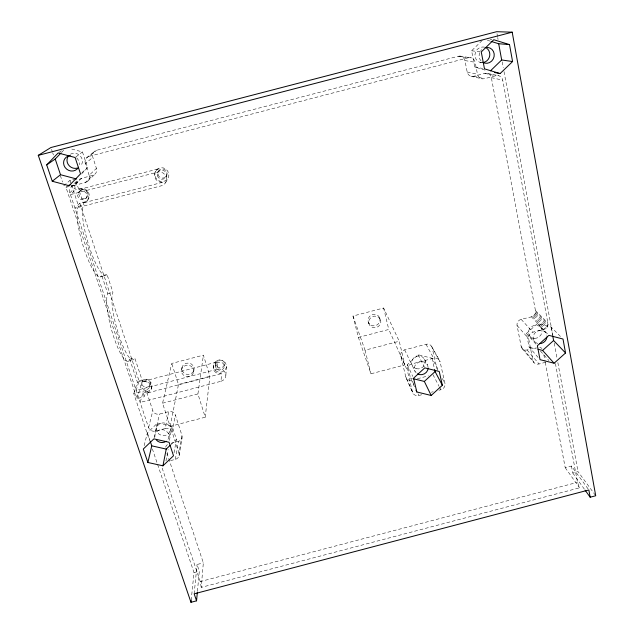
<?xml version="1.0" encoding="UTF-8"?>
<svg xmlns="http://www.w3.org/2000/svg" width="634" height="634" viewBox="0 0 634 634"><rect width="100%" height="100%" fill="white"/><g stroke="black" fill="none" stroke-linecap="round" stroke-linejoin="round"><path stroke-width="0.48" stroke-dasharray="3.17 2.38" d="M225.862 375.185L226.489 366.127M545.708 362.244L539.051 363.987A5.476 4.953 -33.6 0 1 532.869 360.437L528.637 338.588A5.524 5.024 -35 0 1 532.956 332.192C537.489 330.243 549.353 331.003 547.879 322.999L502.73 80.169A6.189 5.761 -64.2 0 0 495.875 75.731L484.376 78.719A6.213 5.809 -66 0 1 477.473 74.265L475.151 62.298A6.245 5.849 -68.1 0 0 468.193 57.789L458.271 56.26L96.59 150.282A5.975 5.619 39.1 0 0 92.841 157.311L96.439 168.422A5.944 5.579 36.9 0 1 92.715 175.38L81.667 178.257A5.92 5.547 35 0 0 77.8 182.251L74.622 185.168L75.383 189.899L70.422 194.606L159.11 171.782A7.315 7.014 35.6 0 1 161.44 185.778L75.01 208.277L79.821 203.213L84.465 202.008A7.212 6.744 33.4 0 0 88.974 193.592A7.212 6.744 33.4 0 0 80.05 188.678L75.383 189.899M224.309 366.151L224.484 363.813M147.334 391.543L142.975 392.684L140.146 402.432L220.989 381.272L221.615 373.569A6.562 6.142 1.9 0 1 213.507 369.313A6.562 6.142 1.9 0 1 218.025 361.745L142.983 381.375L143.45 379.837A6.594 6.071 8.6 0 1 151.685 384.046A6.594 6.071 8.6 0 1 147.334 391.543L146.89 393.128L221.615 373.569M555.233 363.559A5.46 4.913 -33.7 0 1 555.646 364.78L577.503 482.323L579.524 487.831L201.216 587.385L203.34 562.849L166.702 452.462M197.436 591.276L199.306 571.21L197.055 564.498L203.34 562.849M220.989 381.272A6.712 6.261 1.6 0 0 225.601 373.553A6.712 6.261 1.6 0 0 217.319 369.218L218.025 361.745M194.17 593.836L197.055 564.498M215.592 366.238L215.829 363.892M191.167 600.382L194.012 572.605L152.382 448.935M213.254 367.736L213.412 366.254M205.226 417.204L209.902 376.271L203.395 355.151L171.743 363.433L162.558 403.208L170.158 426.397L205.226 417.204L197.927 393.944L203.395 355.151M532.869 360.437L521.188 346.536L517.051 325.496A5.294 4.842 -35.5 0 1 521.164 319.346C525.507 317.491 536.903 318.205 535.445 310.517L491.342 77.641A5.904 5.516 -65.1 0 0 484.78 73.393L473.796 76.254A5.928 5.555 -67 0 1 467.179 71.999L464.936 60.563A5.96 5.595 -69.1 0 0 458.271 56.26M193.608 372.356A6.181 5.746 5.5 0 0 185.865 365.374A6.181 5.746 5.5 0 0 183.337 375.027A6.181 5.746 5.5 0 0 193.608 372.356L193.956 370.185A6.142 5.714 5.6 0 0 186.269 363.242A6.142 5.714 5.6 0 0 183.757 372.84A6.142 5.714 5.6 0 0 193.956 370.185M179.097 455.783L182.037 437.92M170.562 460.609L175.333 459.365A5.492 4.969 2.7 0 0 179.018 453.215L181.966 435.439L175.356 414.993A5.31 4.858 4.7 0 0 168.739 411.64L159.483 414.065A5.334 4.882 6.1 0 1 152.834 410.705L146.105 390.433L133.774 393.659L149.537 440.503M175.333 459.365L178.423 441.367A5.27 4.795 3.2 0 0 181.966 435.439M174.033 452.874L176.426 439.378L172.155 426.325L157.589 423.005L147.373 432.816L143.775 447.121M179.018 453.215L172.099 432.016L175.356 414.993M169.429 440.392L172.155 426.325M165.981 460.91L168.184 449.474M168.969 437.032L170.316 430.177A6.99 6.364 4.7 0 0 160.727 423.322A6.99 6.364 4.7 0 0 159.134 434.235A6.99 6.364 4.7 0 0 170.316 430.177M170.158 426.397L178.487 384.497L171.743 363.433M181.593 369.503L182.021 367.348M81.667 178.257L73.679 185.572A6.205 5.793 34 0 0 69.819 192.815L148.586 427.593A5.571 5.072 5.6 0 0 155.536 431.072L165.197 428.544L168.739 411.64M154.125 437.928L157.589 423.005M155.536 431.072L159.483 414.065M148.586 427.593L152.834 410.705M151.383 388.769L151.811 387.2M149.672 386.7A4.398 4.042 8.6 0 0 144.1 381.795A4.398 4.042 8.6 0 0 142.404 388.594A4.398 4.042 8.6 0 0 149.672 386.7L150.361 384.22A4.367 4.018 8.7 0 0 144.829 379.346A4.367 4.018 8.7 0 0 143.141 386.106A4.367 4.018 8.7 0 0 150.361 384.22M68.63 184.93L65.96 187.299L137.007 398.627L144.322 396.718L146.105 390.433M137.007 398.627L142.365 380.883L134.725 357.877A35.702 7.37 74.7 0 1 119.2 336.139A35.702 7.37 74.7 0 1 112.939 292.306L107.011 274.443A37.089 7.743 73.6 0 1 89.616 247.862A37.089 7.743 73.6 0 1 83.926 204.964L75.921 180.864M79.821 203.213L139.076 380.979L136.128 390.457L217.319 369.218M133.774 393.659L137.388 382.183L129.701 359.185A35.702 7.568 74.7 0 1 113.93 337.518A35.702 7.568 74.7 0 1 107.804 293.645L101.844 275.79L107.011 274.443M165.704 182.505L168.026 178.146M165.965 176.981L166.576 175.872M157.723 172.305L158.397 171.228M155.219 171.814L155.655 171.132M86.779 201.057L87.524 200.249M83.704 202.825A7.243 6.776 33.3 0 0 88.229 194.376A7.243 6.776 33.3 0 0 79.266 189.439L159.396 168.589A7.148 6.855 36.4 0 0 154.696 177.084A7.148 6.855 36.4 0 0 163.485 182.061L83.704 202.825L84.465 202.008M85.685 198.704L86.89 197.436M61.688 152.279L63.63 150.25M81.429 174.033L87.595 167.669L82.452 151.938L70.033 148.586M78.83 192.007L80.082 190.779M485.058 70.112L474.747 66.982L471.609 50.775L482.886 39.776M79.266 189.439L80.05 188.678M87.88 181.039L95.235 173.922M73.679 185.572L85.249 182.56L92.715 175.38M170.99 444.561L176.426 439.378M85.249 182.56A6.237 5.833 35.9 0 0 89.14 175.277L96.439 168.422M69.819 192.815L74.796 188.155M414.454 386.74L410.507 378.03L407.337 364.708L418.123 354.763L432.031 358.242L438.332 369.812M71.04 187.093L79.155 179.707M538.107 357.418L529.065 346.957L526.45 333.5L537.497 323.491L551.104 327.041L561.684 337.692M81.945 172.662L87.595 167.669M63.78 185.778L69.978 180.397L74.424 179.248M89.14 175.277L85.336 163.667L92.841 157.311M85.336 163.667A6.261 5.872 38 0 1 89.251 156.313L96.59 150.282M86.596 157.85L94.054 151.748M75.858 156.963L82.452 151.938M71.523 185.033L78.664 206.335A37.097 7.941 73.5 0 0 82.761 244.7A37.097 7.941 73.5 0 0 100.077 276.987L101.844 275.79M58.962 152.429L61.379 150.805M162.558 403.208L197.927 393.944M352.987 316.025L365.033 350.198L399.23 341.243L404.872 364.907L370.961 373.791L358.384 337.415L352.987 316.025L383.602 308.013L399.23 341.243M421.721 394.752L418.852 395.505A5.437 5.001 -22.6 0 1 412.457 392.01L405.744 376.794L400.759 355.959A5.246 4.898 -23.7 0 1 404.69 349.849L426 344.27A5.254 4.89 -26.3 0 1 432.166 347.733L440.075 361.792L444.981 383.483A5.437 5.001 -25 0 1 440.852 389.736L438.934 390.235M412.457 392.01L407.305 370.383A5.476 5.08 -23.4 0 1 411.418 364.035L433.664 358.21A5.484 5.072 -26 0 1 440.075 361.792M171.109 443.277L178.423 441.367M417.386 378.728L428.394 375.843M521.188 346.536A5.254 4.771 -34 0 0 527.131 349.968L536.245 347.575M431.286 392.24L433.196 391.741M545.264 362.347L565.211 467.678L571.448 466.038L588.851 489.963M194.012 572.605L199.306 571.21M571.448 466.038L572.748 472.98L578.018 471.601L595.722 495.756M201.216 587.385L200.249 581.584L577.503 482.323M78.664 206.335L83.926 204.964M100.077 276.987L105.276 275.632M107.804 293.645L112.939 292.306M129.701 359.185L134.725 357.877M128.234 361.15L133.298 359.827M139.076 380.979L143.45 379.837M137.388 382.183L142.365 380.883M178.487 384.497L209.902 376.271M358.384 337.415L388.777 329.458L404.872 364.907M89.251 156.313L468.193 57.789M74.02 183.178L77.8 182.251M65.96 187.299L74.622 185.168M490.082 39.498L491.936 39.617M484.598 47.154L482.87 46.987A7.893 7.354 -68.1 0 0 474.961 54.675A7.893 7.354 -68.1 0 0 481.895 62.623M471.609 50.775L480.295 51.822M459.737 56.077L471.252 57.845M480.001 62.322L481.697 62.608M464.936 60.563L475.151 62.298M474.747 66.982L482.72 68.504M487.665 73.441L498.903 75.779M484.78 73.393L495.875 75.731M467.179 71.999L477.473 74.265M491.342 77.641L502.73 80.169M473.796 76.254L484.376 78.719M470.896 76.207L481.349 78.671M410.507 378.03L412.346 378.482M529.065 346.957L536.285 348.811M487.364 40.251L490.193 41.123M535.445 310.517L547.879 322.999M535.682 311.841L548.117 324.378M535.476 313.212L547.903 325.797M534.866 314.488L547.261 327.128M533.899 315.558L546.246 328.238M532.671 316.318L544.963 329.03M531.3 316.691L543.528 329.418M537.497 323.491L548.22 334.657M540.437 327.144L545.335 332.256M521.164 319.346L532.956 332.192M530.079 336.511L534.795 341.774M526.45 333.5L536.736 345.015M540.406 350.998L548.862 360.508M517.051 325.496L528.637 338.588M527.131 349.968L539.051 363.987M522.321 348.732L534.05 362.711M572.748 472.98L584.548 489.4M565.211 467.678L579.524 487.831M431.714 346.536L439.608 360.556M426 344.27L433.664 358.21M437.817 370.272L436.921 368.623L432.166 347.733M442.294 378.53L444.981 383.483M432.974 374.646L439.1 386.383M439.536 387.223L440.852 389.736M424.463 359.137L427.411 364.796M418.123 354.763L424.344 366.999M412.346 365.747L415.088 371.516M404.69 349.849L411.418 364.035M407.337 364.708L412.734 376.39M413.82 384.426L411.886 380.17A5.207 4.826 -22.9 0 1 405.744 376.794M418.083 393.801L418.852 395.505M400.759 355.959L407.305 370.383M379.734 317.999A6.078 5.754 -22.3 0 1 372.863 325.821A6.078 5.754 -22.3 0 1 369.487 316.437A6.078 5.754 -22.3 0 1 379.734 317.999L380.551 319.845A6.118 5.785 -22.3 0 1 373.632 327.707A6.118 5.785 -22.3 0 1 370.232 318.268A6.118 5.785 -22.3 0 1 380.551 319.845M406.204 377.967L412.94 393.223M368.33 322.191L369.067 324.061M200.249 581.584L162.138 467.987A5.484 4.937 2.8 0 1 161.9 466.711M147.373 432.816L149.878 440.258M51.528 149.394L52.471 152.192M52.788 153.127L53.415 154.989M60.325 175.515L62.52 182.045M69.978 180.397L71.214 184.106M142.975 392.684L144.322 396.718M365.033 350.198L370.961 373.791M383.602 308.013L388.777 329.458M432.031 358.242L434.647 369.677M543.798 354.62L545.082 361.388M496.993 33.65L497.531 36.566M497.714 37.541L498.07 39.482M502.215 61.87L503.293 67.711M504.014 71.602L552.808 335.346M554.251 343.129L557.127 358.701M557.849 362.6L578.018 471.601M551.104 327.041L552.531 334.744M165.197 428.544A5.54 5.04 4.2 0 1 172.099 432.016M539.788 347.313A5.238 4.739 -34.1 0 1 541.951 348.565M165.68 447.192A5.254 4.763 3.2 0 1 168.034 444.26M142.983 381.375A6.625 6.094 8.6 0 1 151.257 385.599A6.625 6.094 8.6 0 1 146.89 393.128M154.886 436.866A7.109 6.459 4.5 0 1 163.754 429.876A7.109 6.459 4.5 0 1 167.566 440.099M76.682 157.921A8.068 7.529 37.6 0 1 79.258 164.761M70.453 154.189A7.917 7.394 38 0 1 80.55 156.226A7.917 7.394 38 0 1 80.463 166.219M480.992 60.919A8.044 7.489 -67.7 0 1 480.39 51.283M480.778 50.704A8.044 7.489 -67.7 0 1 481.689 49.65M537.727 343.477A7.109 6.451 -35.4 0 1 533.265 336.48A7.109 6.451 -35.4 0 1 540.041 330.354A7.109 6.451 -35.4 0 1 546.849 335.243M416.126 372.863A7.022 6.506 -24.4 0 1 418.892 362.077A7.022 6.506 -24.4 0 1 428.164 368.085M82.143 189.661L81.025 190.081A4.771 4.462 33.5 0 0 84.829 198.545L85.939 198.125A4.771 4.462 33.5 0 0 82.143 189.661M80.906 190.882L79.781 191.302A4.803 4.493 33.4 0 0 83.617 199.821L84.734 199.401A4.803 4.493 33.4 0 0 80.906 190.882M155.132 176.371A7.117 6.823 36.6 0 0 166.956 179.573A7.117 6.823 36.6 0 0 163.445 167.955A7.117 6.823 36.6 0 0 155.132 176.371M157.375 175.8A4.739 4.549 36.6 0 0 165.252 177.932A4.739 4.549 36.6 0 0 162.914 170.189A4.739 4.549 36.6 0 0 157.375 175.8M158.048 174.699A4.707 4.517 36.8 0 0 165.87 176.815A4.707 4.517 36.8 0 0 163.548 169.119A4.707 4.517 36.8 0 0 158.048 174.699M215.394 370.541A6.538 6.118 1.9 0 0 226.283 367.712A6.538 6.118 1.9 0 0 218.175 360.286A6.538 6.118 1.9 0 0 215.394 370.541M216.915 369.099A4.359 4.073 1.9 0 0 224.174 367.205A4.359 4.073 1.9 0 0 218.762 362.26A4.359 4.073 1.9 0 0 216.915 369.099M217.137 366.737A4.327 4.05 2 0 0 224.357 364.859A4.327 4.05 2 0 0 218.984 359.946A4.327 4.05 2 0 0 217.137 366.737M534.676 338.397A6.99 6.356 -35.5 0 0 541.388 328.499A6.99 6.356 -35.5 0 0 529.683 328.555A6.99 6.356 -35.5 0 0 534.676 338.397M416.324 368.719A6.903 6.411 -24.5 0 0 425.065 360.698A6.903 6.411 -24.5 0 0 413.812 357.877A6.903 6.411 -24.5 0 0 416.324 368.719"/><path stroke-width="0.95" d="M585.111 490.185L590.167 497.214L595.722 495.756L512.201 32.183L496.628 31.7L50.902 147.532L38.278 155.346L190.969 602.3L196.548 600.834L197.348 592.235M190.969 602.3L191.167 600.382M162.938 465.816L173.518 455.767L169.064 442.27L153.911 438.855L143.3 449.023L147.873 462.487L162.938 465.816L166.235 449.086L170.308 445.203M147.873 462.487L151.756 445.845L150.187 441.193M46.71 164.911L58.154 152.968L75.129 157.525L80.534 173.906L69.122 185.707L52.265 181.261L46.71 164.911L55.221 159.015L61.038 152.952M490.447 70.85L501.684 59.976L512.589 61.538L509.506 44.594L493.791 39.736L481.261 51.94L484.487 68.844L500.099 73.584L512.589 61.538M413.273 378.712L424.336 381.43L435.082 371.587L434.647 369.677M431.183 395.465L442.366 385.274L439.235 371.461L424.788 367.878L413.558 378.189L416.823 391.971L431.183 395.465L424.336 381.43M538.092 349.271L542.601 350.428L553.601 340.529L552.713 335.711M554.084 363.242L565.544 352.979L563.008 339.024L548.885 335.354L537.378 345.736L540.041 359.66L554.084 363.242L542.601 350.428M69.122 185.707L70.485 184.486M52.265 181.261L60.507 174.715L76.635 178.986M38.278 155.346L512.201 32.183M491.136 41.416L498.681 43.738L509.506 44.594M494.449 72.458L500.099 73.584M151.756 445.845L166.235 449.086M553.601 340.529L565.544 352.979M435.082 371.587L442.366 385.274M416.031 390.227L416.823 391.971M196.548 600.834L194.17 593.836L588.851 489.963L590.167 497.214M55.221 159.015L60.507 174.715M498.681 43.738L501.684 59.976M166.259 441.272A7.109 6.459 4.5 0 1 156.305 439.972M78.473 167.265A8.068 7.529 37.6 0 1 65.064 167.431A8.068 7.529 37.6 0 1 70.303 155.623M77.134 168.153A7.917 7.394 38 0 1 68.25 164.547A7.917 7.394 38 0 1 68.924 155.385M485.216 47.645A8.044 7.489 -67.7 0 1 494.1 56.537A8.044 7.489 -67.7 0 1 482.474 62.211M486.524 48.105A7.893 7.354 -68.1 0 1 489.67 55.958A7.893 7.354 -68.1 0 1 483.829 62.394M546.928 336.971A7.109 6.451 -35.4 0 1 539.486 343.691M428.164 368.085A7.022 6.506 -24.4 0 1 417.505 373.894"/></g></svg>
